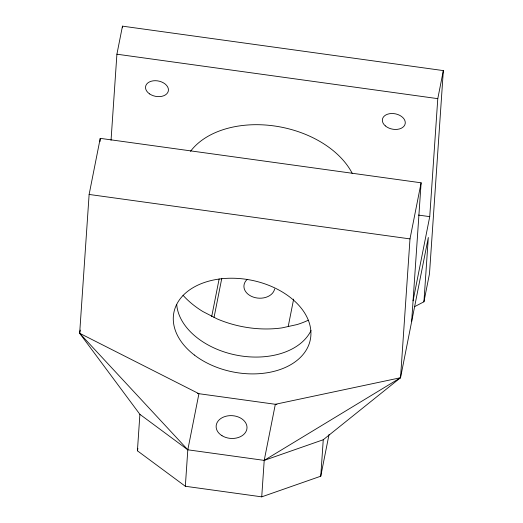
<?xml version="1.0" encoding="UTF-8"?>
<svg xmlns="http://www.w3.org/2000/svg" width="523" height="523" viewBox="0 0 523 523"><rect width="100%" height="100%" fill="white"/><g stroke="black" fill="none" stroke-linecap="round" stroke-linejoin="round"><path stroke-width="0.78" d="M414.759 306.563L423.931 301.804L428.317 237.481L400.533 377.73L323.253 439.745L264.213 460.384L187.816 449.806L139.896 414.347L79.659 333.282L89.126 194.451L100.239 138.353L421.113 182.802L411.647 321.632M100.017 141.596L100.239 138.353M111.046 140.262L116.91 54.202L122.467 26.15L443.341 70.598L429.488 273.751L423.931 301.804M122.356 27.778L122.467 26.15M329.019 434.535L320.762 476.205L261.729 496.85L185.332 486.266L137.412 450.806L139.896 414.347M185.332 486.266L187.816 449.806L198.93 393.701L79.659 333.282L80.294 330.078M261.729 496.85L264.213 460.384L275.333 404.286L400.533 377.73L409.993 238.9L421.113 182.802M320.762 476.205L323.253 439.745M413.065 300.797L429.736 216.646L437.784 98.651L443.341 70.598M137.412 450.806L137.889 448.407M211.691 316.572L219.15 278.903M214.018 317.566L221.798 278.295M288.245 326.352L293.645 299.104M264.213 460.384L400.533 377.73M116.91 54.202L437.784 98.651M418.472 215.084L429.736 216.646M89.126 194.451L409.993 238.9M197.334 393.479L276.929 404.508M79.659 333.282L187.816 449.806M274.64 288.912A15.455 11.395 3.9 0 1 253.256 297.084A15.455 11.395 3.9 0 1 247.242 279.347M190.516 151.33A88.877 59.779 11.2 0 1 273.725 125.88A88.877 59.779 11.2 0 1 352.26 173.42M308.315 320.194A85.785 57.7 11.2 0 1 297.051 324.567L282.028 327.882A85.785 57.7 11.2 0 1 217.123 318.893L202.826 311.518A85.785 57.7 11.2 0 1 183.011 295.26M311.028 330.569A69.552 46.782 11.2 0 1 236.638 355.182A69.552 46.782 11.2 0 1 176.696 304.353M222.007 435.705A15.455 11.395 3.9 0 0 246.856 429.161A15.455 11.395 3.9 0 0 225.858 416.269A15.455 11.395 3.9 0 0 222.007 435.705M149.611 93.924A11.591 7.799 11.2 0 0 168.275 91.237A11.591 7.799 11.2 0 0 153.043 80.849A11.591 7.799 11.2 0 0 149.611 93.924M385.327 125.88A11.591 7.799 11.2 0 0 404.743 125.036A11.591 7.799 11.2 0 0 391.361 113.517A11.591 7.799 11.2 0 0 385.327 125.88M194.366 355.032A69.552 46.782 11.2 0 0 308.916 344.552A69.552 46.782 11.2 0 0 223.027 278.609A69.552 46.782 11.2 0 0 194.366 355.032"/></g></svg>
